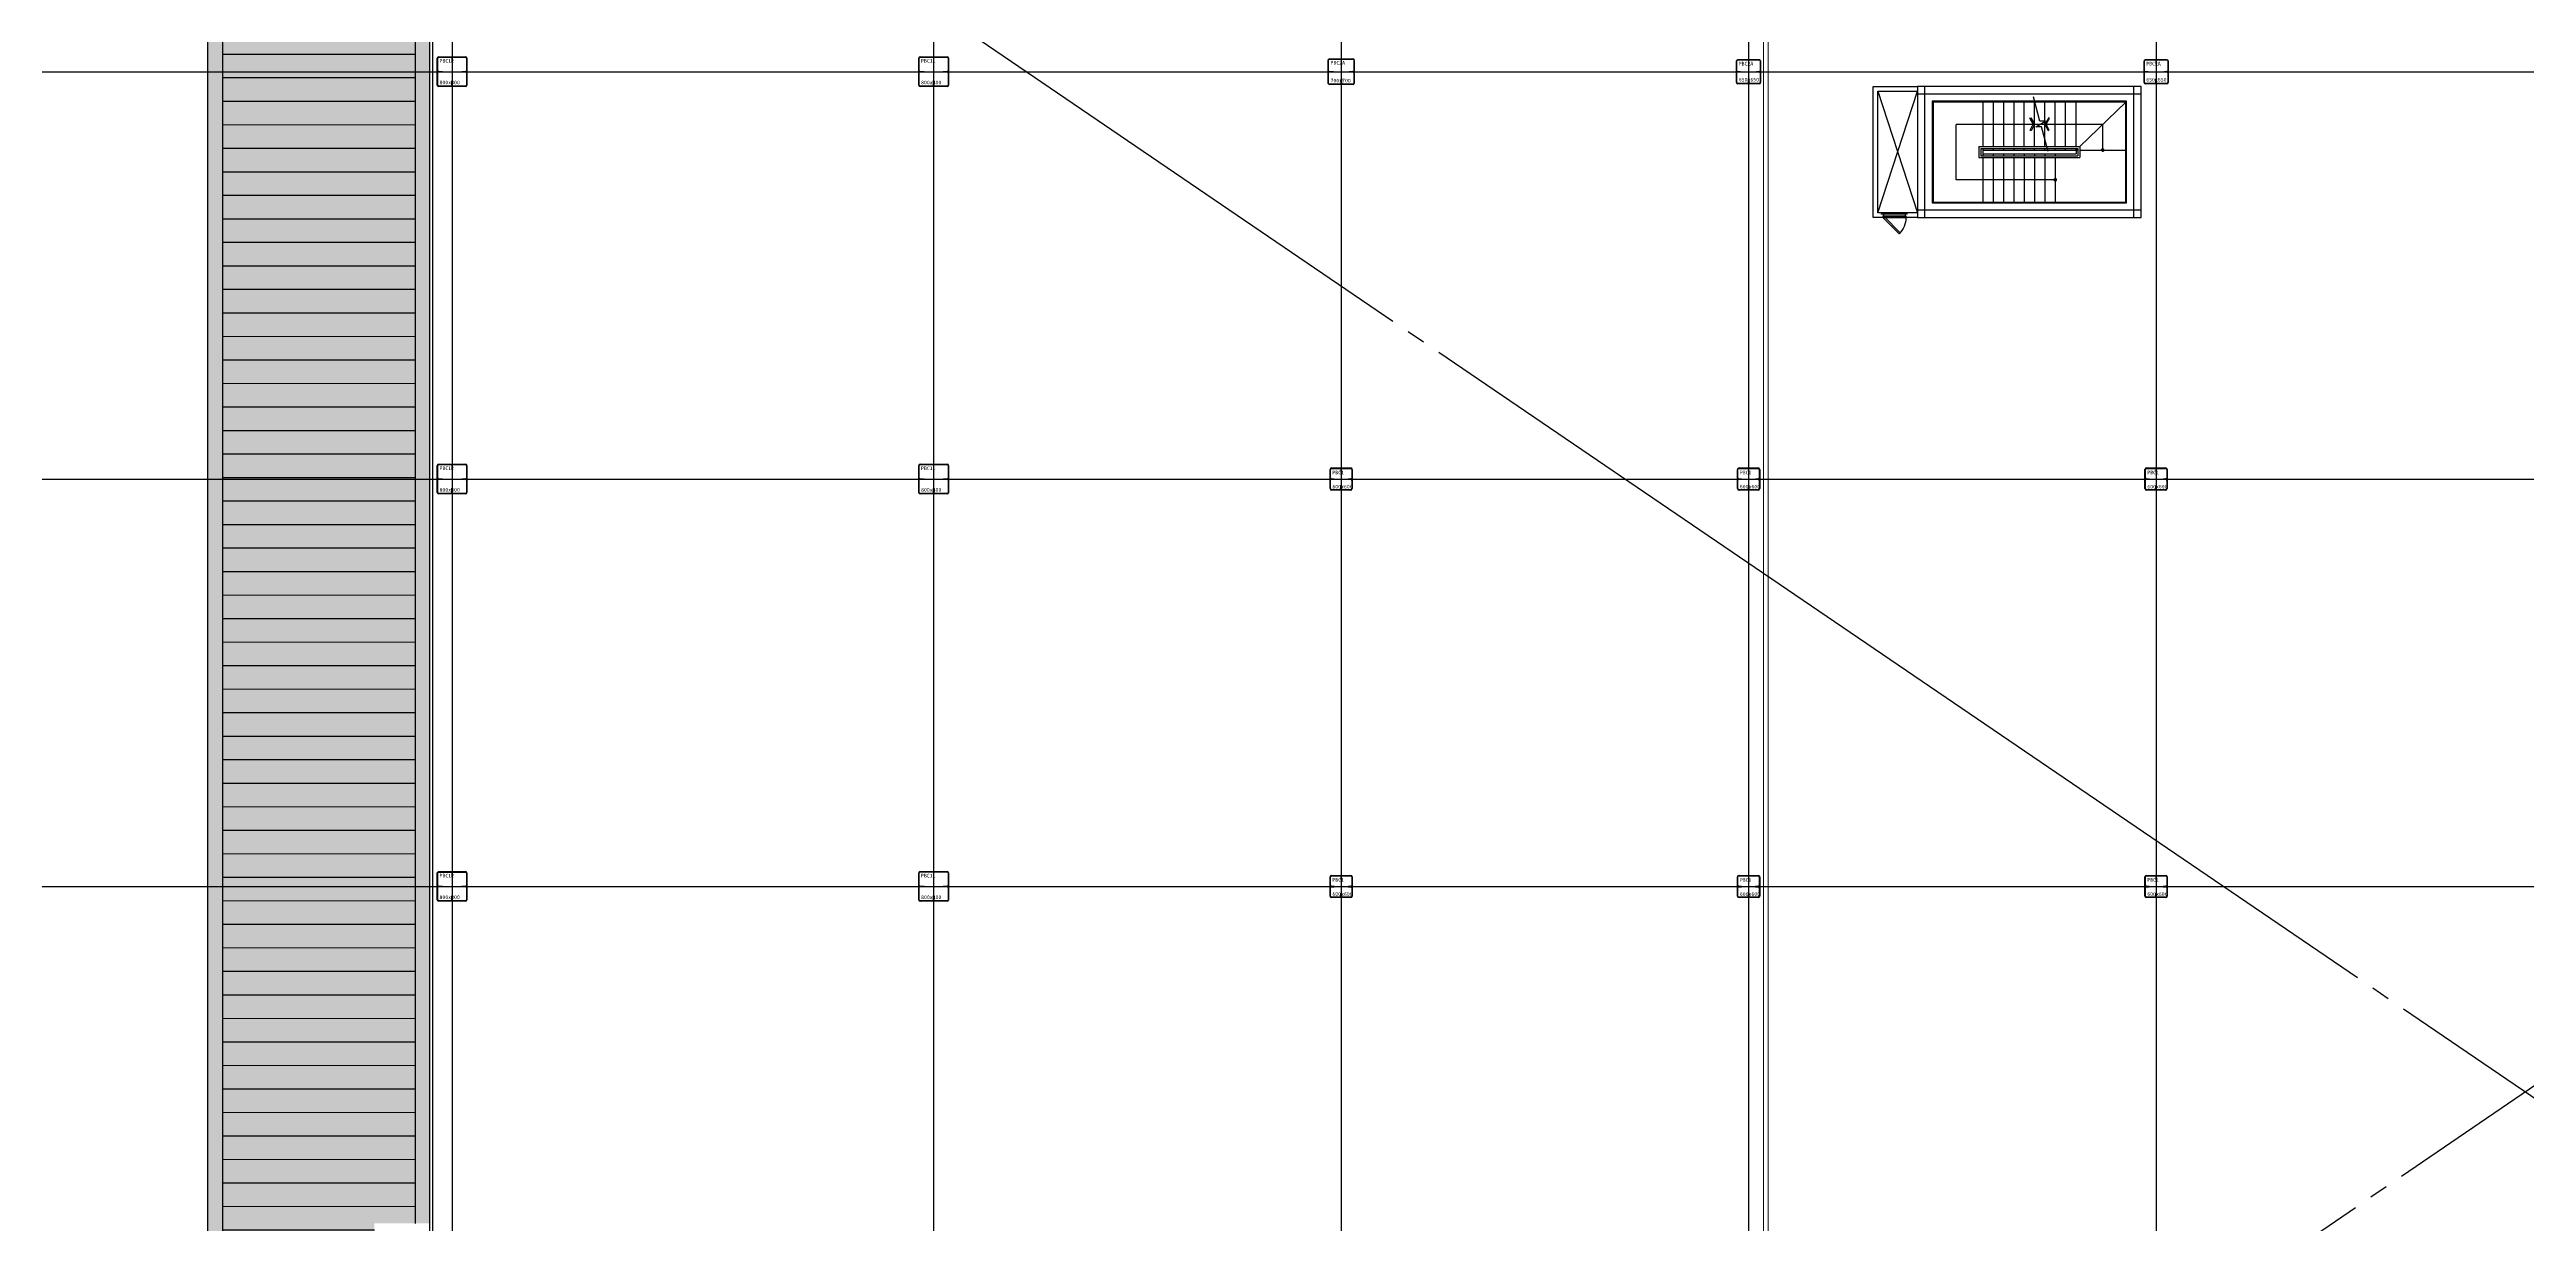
# Model space of a CAD drawing. Extents: x 152195838 to 160350639, y 364657247 to 370318102.
# Drawn here: x 158409079 to 158475947, y 365028932 to 365060630 of the extents above; entities that cross this region are included whole.
import ezdxf
from ezdxf.xclip import XClip

# ---------------------------------------------------------------- set-up
doc = ezdxf.new("R2010")
doc.units = 0
doc.header["$MEASUREMENT"] = 0
doc.linetypes.add('CEN', pattern=[63, 60, -1, 1, -1])
doc.linetypes.add('DASHED', pattern=[0.75, 0.5, -0.25])
doc.layers.get('0').update_dxf_attribs({"linetype": 'CONTINUOUS'})
doc.layers.get('Defpoints').update_dxf_attribs({"linetype": 'CONTINUOUS'})
for name, color, linetype in [('-S-foundation txt', 3, 'CONTINUOUS'), ('4A.TEC CEN', 1, 'CEN'), ('4A.TEC CEN 보조1', 14, 'CEN'), ('4A.TEC ELE 1', 7, 'CONTINUOUS'), ('4A.TEC ELE 4', 9, 'CONTINUOUS'), ('4A.TEC IND', 7, 'CONTINUOUS'), ('4A.TEC 마감선 2', 5, 'CONTINUOUS'), ('4A.TEC 벽체 1', 2, 'CONTINUOUS'), ('4A.TEC 벽체 3', 4, 'CONTINUOUS'), ('4A.TEC 벽체 4', 7, 'CONTINUOUS'), ('4A.TEC 해치 1', 9, 'CONTINUOUS'), ('main-plan$0$4A.TEC DOOR', 4, 'CONTINUOUS'), ('main-Plan$0$4A.TEC 창호 2', 4, 'CONTINUOUS'), ('P-BOX', 3, 'CONTINUOUS')]:
    doc.layers.add(name, color=color, linetype=linetype)
doc.layers.add('DEFPOINT', color=135, linetype='CONTINUOUS', plot=False)
doc.styles.add('돋움체', font='')
doc.styles.get('돋움체').set_extended_font_data('DotumChe')

# ---------------------------------------------------------------- blocks, each defined once
blk = doc.blocks.new('zw$EEDA')
at = {"layer": '4A.TEC 해치 1', "linetype": 'Continuous'}
h = blk.add_hatch(color=254, dxfattribs=at)
h.dxf.hatch_style = 1
h.paths.add_polyline_path([(6000, 0), (6000, 11000), (4500, 11000), (4500, 12500), (6000, 12500), (6000, 31700), (4500, 31700), (4500, 33200), (6000, 33200), (6000, 45000), (4500, 45000), (4500, 46500), (6000, 46500), (6000, 89200), (0, 89200), (0, 0)])
at = {"layer": '4A.TEC 해치 1'}
h = blk.add_hatch(dxfattribs=at)
h.set_pattern_fill('LINE', color=256, scale=200, angle=360)
h.set_pattern_definition([(360, (-434424.4, 2090698.2), (2e-12, 635), [])])
edge = h.paths.add_edge_path()
edge.add_line((400, 88800), (5600, 88800))
edge.add_line((5600, 88800), (5600, 46500))
edge.add_line((5600, 46500), (4500, 46500))
edge.add_line((4500, 46500), (4500, 45000))
edge.add_line((4500, 45000), (5600, 45000))
edge.add_line((5600, 45000), (5600, 33200))
edge.add_line((5600, 33200), (4500, 33200))
edge.add_line((4500, 33200), (4500, 31700))
edge.add_line((4500, 31700), (5600, 31700))
edge.add_line((5600, 31700), (5600, 12500))
edge.add_line((5600, 12500), (4500, 12500))
edge.add_line((4500, 12500), (4500, 11000))
edge.add_line((4500, 11000), (5600, 11000))
edge.add_line((5600, 11000), (5600, 400))
edge.add_line((5600, 400), (400, 400))
edge.add_line((400, 400), (400, 88600))
at = {"ltscale": 1000}
blk.add_lwpolyline([(6000, 89200), (0, 89200), (0, 0), (6000, 0)], dxfattribs=at)
at = {"layer": '4A.TEC ELE 1', "color": 8}
blk.add_line((5600, 88800), (5600, 46500), dxfattribs=at)
blk.add_lwpolyline([(6000, 88800), (400, 88800), (400, 400), (5600, 400)], dxfattribs=at)
blk = doc.blocks.new('dwg3220')
h = blk.add_hatch()
h.set_pattern_fill('ANSI37', color=253, scale=4000, angle=45, style=0)
h.set_pattern_definition([(90, (143763.5, -224403.43), (-500, 3e-14), []), (180, (143763.5, -224403.43), (-6e-14, -500), [])])
h.paths.add_polyline_path([(175475, 107628), (168277, 111740), (163617, 114401, -0.125113), (160887, 117037), (160717, 116931, -0.044026), (160093, 118172), (146103, 153405), (143474, 160024), (143474, 180350, 0.031352), (141674, 178662), (141674, 159680), (144572, 152384), (158420, 117508, 0.170076), (162625, 112664), (198212, 92338, 0.414214), (197541, 94794), (175375, 107454)])
blk = doc.blocks.new('main-Plan$0$4A.TEC 점검구 700')
at = {"layer": 'main-Plan$0$4A.TEC 창호 2', "ltscale": 1.2}
for p, q in [((-55, 0), (-645, 0)), ((-40, -100), (-660, -100)), ((-55, -50), (-645, -50))]:
    blk.add_line(p, q, dxfattribs=at)
at = {"layer": 'main-Plan$0$4A.TEC 창호 2', "flags": 128}
for points in [[(-700, -20), (-700, 0), (-645, 0), (-645, -50), (-660, -50), (-660, -100), (-700, -100), (-700, -80)], [(0, -20), (0, 0), (-55, 0), (-55, -50), (-40, -50), (-40, -100), (0, -100), (0, -80)]]:
    blk.add_lwpolyline(points, dxfattribs=at)
at = {"layer": 'main-Plan$0$4A.TEC 창호 2', "ltscale": 1.2}
blk.add_lwpolyline([(-40, -100), (-72, -68), (-510, -507), (-478, -538)], close=True, dxfattribs=at)
at = {"layer": 'main-Plan$0$4A.TEC 창호 2'}
blk.add_arc((-40, -100), 620, 180, 225, dxfattribs=at)
blk = doc.blocks.new('A$C111325cc')
at = {"layer": 'DEFPOINT'}
for p, q in [((136276, 244000), (136276, 0)), ((149276, 244000), (149276, 0)), ((160276, 244000), (160276, 0)), ((171276, 244000), (171276, 0)), ((182276, 244000), (182276, 0)), ((0, 163063), (324969, 163063)), ((0, 152063), (324969, 152063)), ((0, 141063), (324969, 141063))]:
    blk.add_line(p, q, dxfattribs=at)
blk = doc.blocks.new('PBC12(B2F~2F)')
at = {"layer": 'P-BOX'}
h = blk.add_hatch(color=3, dxfattribs=at)
h.dxf.hatch_style = 1
h.paths.add_polyline_path([(135, 495, -0.414216), (100, 530), (100, 495)])
h.paths.add_polyline_path([(900, 470), (900, 505), (865, 505, -0.414217)])
at = {"layer": 'Defpoints', "color": 1, "ltscale": 50}
for p, q in [((500, 1000), (500, 0)), ((0, 500), (1000, 500))]:
    blk.add_line(p, q, dxfattribs=at)
at = {"layer": 'P-BOX', "color": 3, "ltscale": 50}
for p, q in [((495, 890), (495, 750)), ((495, 750), (505, 750)), ((505, 750), (505, 890)), ((100, 495), (240, 495)), ((135, 505), (240, 505)), ((240, 505), (240, 495)), ((495, 110), (495, 250)), ((495, 250), (505, 250)), ((505, 250), (505, 110)), ((760, 505), (900, 505)), ((760, 505), (760, 495)), ((760, 495), (865, 495))]:
    blk.add_line(p, q, dxfattribs=at)
for points in [[(100, 135), (100, 865)], [(110, 530), (110, 865)], [(135, 900), (865, 900)], [(135, 890), (865, 890)], [(890, 865), (890, 505)], [(900, 865), (900, 135)], [(110, 135), (110, 495)], [(110, 495), (135, 495), (135, 486), (110, 486), (110, 495)], [(865, 110), (135, 110)], [(865, 100), (135, 100)], [(865, 514), (890, 514), (890, 505), (865, 505), (865, 514)], [(890, 470), (890, 135)]]:
    blk.add_lwpolyline(points, dxfattribs=at)
for centre, radius, start, end in [((135, 865), 35, 90, 180), ((135, 865), 25, 90, 180), ((865, 865), 35, 0, 90), ((865, 865), 25, 0, 90), ((135, 530), 35, 180, 270), ((135, 135), 35, 180, 270), ((135, 530), 25, 180, 270), ((135, 135), 25, 180, 270), ((865, 470), 35, 0, 90), ((865, 470), 25, 0, 90), ((865, 135), 35, 270, 0), ((865, 135), 25, 270, 0)]:
    blk.add_arc(centre, radius, start, end, dxfattribs=at)
at = {"layer": 'DEFPOINT', "style": '돋움체'}
for s, p in [('PBC12', (160, 742)), ('800x800', (160, 160))]:
    blk.add_text(s, height=100, dxfattribs=at).set_placement(p)
blk = doc.blocks.new('PBC11(B2F~1F)')
at = {"layer": 'P-BOX'}
h = blk.add_hatch(color=3, dxfattribs=at)
h.dxf.hatch_style = 1
h.paths.add_polyline_path([(100, 527), (100, 496), (132, 496, -0.414214)])
h.paths.add_polyline_path([(900, 504), (868, 504, -0.414214), (900, 473)])
h.paths.add_polyline_path([(772, 562), (885, 562), (885, 644), (772, 644)], flags=9)
h.paths.add_polyline_path([(475, 597), (526, 597), (526, 680), (475, 680)], flags=9)
at = {"layer": 'Defpoints', "color": 1, "ltscale": 50}
for p, q in [((500, 1000), (500, 0)), ((0, 500), (1000, 500))]:
    blk.add_line(p, q, dxfattribs=at)
at = {"layer": 'P-BOX', "color": 3, "ltscale": 50}
for p, q in [((496, 891), (496, 751)), ((496, 751), (504, 751)), ((504, 751), (504, 891)), ((100, 496), (240, 496)), ((132, 504), (240, 504)), ((240, 504), (240, 496)), ((496, 109), (496, 249)), ((496, 249), (504, 249)), ((504, 249), (504, 109)), ((760, 504), (900, 504)), ((760, 504), (760, 496)), ((760, 496), (868, 496))]:
    blk.add_line(p, q, dxfattribs=at)
for points in [[(100, 132), (100, 868)], [(109, 527), (109, 868)], [(132, 900), (868, 900)], [(132, 891), (868, 891)], [(891, 868), (891, 504)], [(900, 868), (900, 132)], [(109, 132), (109, 496)], [(109, 496), (134, 496), (134, 486), (109, 486), (109, 496)], [(868, 109), (132, 109)], [(868, 100), (132, 100)], [(866, 514), (891, 514), (891, 504), (866, 504), (866, 514)], [(891, 473), (891, 132)]]:
    blk.add_lwpolyline(points, dxfattribs=at)
for centre, radius, start, end in [((132, 868), 31.5, 90, 180), ((132, 868), 22.5, 90, 180), ((868, 868), 31.5, 0, 90), ((868, 868), 22.5, 0, 90), ((132, 527), 31.5, 180, 270), ((132, 132), 31.5, 180, 270), ((132, 527), 22.5, 180, 270), ((132, 132), 22.5, 180, 270), ((868, 473), 31.5, 0, 90), ((868, 473), 22.5, 0, 90), ((868, 132), 31.5, 270, 0), ((868, 132), 22.5, 270, 0)]:
    blk.add_arc(centre, radius, start, end, dxfattribs=at)
at = {"layer": 'DEFPOINT', "style": '돋움체'}
for s, p in [('PBC11', (160, 742)), ('800x800', (160, 160))]:
    blk.add_text(s, height=100, dxfattribs=at).set_placement(p)
blk = doc.blocks.new('PBC2A(B2F)')
at = {"layer": 'P-BOX'}
h = blk.add_hatch(color=3, dxfattribs=at)
h.dxf.hatch_style = 1
h.paths.add_polyline_path([(100, 477), (100, 446), (132, 446, -0.414214)])
h.paths.add_polyline_path([(800, 454), (768, 454, -0.414214), (800, 423)])
at = {"layer": 'Defpoints', "color": 1, "ltscale": 50}
for p, q in [((450, 900), (450, 0)), ((0, 450), (900, 450))]:
    blk.add_line(p, q, dxfattribs=at)
at = {"layer": 'P-BOX', "color": 3, "ltscale": 50}
for p, q in [((446, 791), (446, 651)), ((454, 651), (454, 791)), ((100, 446), (240, 446)), ((132, 454), (240, 454)), ((240, 454), (240, 446)), ((446, 651), (454, 651)), ((446, 109), (446, 249)), ((446, 249), (454, 249)), ((454, 249), (454, 109)), ((660, 454), (800, 454)), ((660, 454), (660, 446)), ((660, 446), (768, 446))]:
    blk.add_line(p, q, dxfattribs=at)
for points in [[(100, 132), (100, 768)], [(109, 477), (109, 768)], [(132, 800), (768, 800)], [(132, 791), (768, 791)], [(791, 768), (791, 454)], [(800, 768), (800, 132)], [(109, 132), (109, 446)], [(109, 446), (134, 446), (134, 436), (109, 436), (109, 446)], [(768, 109), (132, 109)], [(768, 100), (132, 100)], [(766, 464), (791, 464), (791, 454), (766, 454), (766, 464)], [(791, 423), (791, 132)]]:
    blk.add_lwpolyline(points, dxfattribs=at)
for centre, radius, start, end in [((132, 768), 31.5, 90, 180), ((132, 768), 22.5, 90, 180), ((768, 768), 31.5, 0, 90), ((768, 768), 22.5, 0, 90), ((132, 477), 31.5, 180, 270), ((132, 132), 31.5, 180, 270), ((132, 477), 22.5, 180, 270), ((132, 132), 22.5, 180, 270), ((768, 423), 31.5, 0, 90), ((768, 423), 22.5, 0, 90), ((768, 132), 31.5, 270, 0), ((768, 132), 22.5, 270, 0)]:
    blk.add_arc(centre, radius, start, end, dxfattribs=at)
at = {"layer": 'DEFPOINT', "style": '돋움체'}
for s, p in [('PBC2A', (160, 642)), ('700x700', (160, 160))]:
    blk.add_text(s, height=100, dxfattribs=at).set_placement(p)
blk = doc.blocks.new('PBC1(B1F~1F)')
at = {"layer": 'P-BOX', "ltscale": 50}
h = blk.add_hatch(color=3, dxfattribs=at)
h.dxf.hatch_style = 1
h.paths.add_polyline_path([(100, 436), (100, 394), (142, 394, -0.414214)])
h.paths.add_polyline_path([(700, 406), (658, 406, -0.414214), (700, 364)])
at = {"layer": 'Defpoints', "color": 1, "ltscale": 50}
for p, q in [((400, 800), (400, 0)), ((0, 400), (800, 400))]:
    blk.add_line(p, q, dxfattribs=at)
at = {"layer": 'P-BOX', "color": 3, "ltscale": 50}
for p, q in [((394, 688), (394, 578)), ((406, 578), (406, 688)), ((100, 394), (210, 394)), ((142, 406), (210, 406)), ((210, 406), (210, 394)), ((394, 578), (406, 578)), ((394, 112), (394, 222)), ((394, 222), (406, 222)), ((406, 222), (406, 112)), ((590, 406), (700, 406)), ((590, 406), (590, 394)), ((590, 394), (658, 394))]:
    blk.add_line(p, q, dxfattribs=at)
for points in [[(142, 700), (658, 700)], [(142, 688), (658, 688)], [(100, 142), (100, 658)], [(112, 436), (112, 658)], [(112, 142), (112, 394)], [(112, 394), (137, 394), (137, 385), (112, 385), (112, 394)], [(658, 112), (142, 112)], [(658, 100), (142, 100)], [(663, 415), (688, 415), (688, 406), (663, 406), (663, 415)], [(688, 658), (688, 406)], [(688, 364), (688, 142)], [(700, 658), (700, 142)]]:
    blk.add_lwpolyline(points, dxfattribs=at)
for centre, radius, start, end in [((142, 658), 42, 90, 180), ((142, 658), 30, 90, 180), ((658, 658), 42, 0, 90), ((658, 658), 30, 0, 90), ((142, 436), 42, 180, 270), ((142, 142), 42, 180, 270), ((142, 436), 30, 180, 270), ((142, 142), 30, 180, 270), ((658, 364), 42, 0, 90), ((658, 364), 30, 0, 90), ((658, 142), 42, 270, 0), ((658, 142), 30, 270, 0)]:
    blk.add_arc(centre, radius, start, end, dxfattribs=at)
at = {"layer": 'DEFPOINT', "style": '돋움체'}
for s, p in [('600x600', (163, 146)), ('PBC1', (164, 527))]:
    blk.add_text(s, height=100, dxfattribs=at).set_placement(p)
blk = doc.blocks.new('PBC2A(B1F~1F)')
at = {"layer": 'P-BOX'}
h = blk.add_hatch(color=256, dxfattribs=at)
h.dxf.hatch_style = 1
h.paths.add_polyline_path([(132, 420, -0.414214), (100, 452), (100, 420)])
h = blk.add_hatch(color=256, dxfattribs=at)
h.dxf.hatch_style = 1
h.paths.add_polyline_path([(750, 430), (718, 430, -0.414214), (750, 398)])
at = {"layer": 'Defpoints', "color": 1, "ltscale": 50}
for p, q in [((425, 850), (425, 0)), ((0, 425), (850, 425))]:
    blk.add_line(p, q, dxfattribs=at)
at = {"layer": 'P-BOX', "color": 3, "ltscale": 50}
for p, q in [((420, 741), (420, 631)), ((430, 631), (430, 741)), ((100, 420), (210, 420)), ((132, 430), (210, 430)), ((210, 430), (210, 420)), ((420, 631), (430, 631)), ((420, 109), (420, 219)), ((420, 219), (430, 219)), ((430, 219), (430, 109)), ((640, 430), (750, 430)), ((640, 430), (640, 420)), ((640, 420), (718, 420))]:
    blk.add_line(p, q, dxfattribs=at)
for points in [[(100, 132), (100, 718)], [(109, 452), (109, 718)], [(132, 750), (718, 750)], [(132, 741), (718, 741)], [(741, 718), (741, 430)], [(750, 718), (750, 132)], [(109, 132), (109, 420)], [(109, 420), (134, 420), (134, 412), (109, 412), (109, 420)], [(718, 109), (132, 109)], [(718, 100), (132, 100)], [(716, 438), (741, 438), (741, 430), (716, 430), (716, 438)], [(741, 398), (741, 132)]]:
    blk.add_lwpolyline(points, dxfattribs=at)
for centre, radius, start, end in [((132, 718), 31.5, 90, 180), ((132, 718), 22.5, 90, 180), ((718, 718), 31.5, 0, 90), ((718, 718), 22.5, 0, 90), ((132, 452), 31.5, 180, 270), ((132, 132), 31.5, 180, 270), ((132, 452), 22.5, 180, 270), ((132, 132), 22.5, 180, 270), ((718, 398), 31.5, 0, 90), ((718, 398), 22.5, 0, 90), ((718, 132), 31.5, 270, 0), ((718, 132), 22.5, 270, 0)]:
    blk.add_arc(centre, radius, start, end, dxfattribs=at)
at = {"layer": 'DEFPOINT', "style": '돋움체'}
for s, p in [('PBC2A', (160, 592)), ('650x650', (160, 160))]:
    blk.add_text(s, height=100, dxfattribs=at).set_placement(p)
blk = doc.blocks.new('B1F~1FCOL')
at = {"layer": '-S-foundation txt', "linetype": 'DASHED'}
for name, p in [('PBC12(B2F~2F)', (0, 77000)), ('PBC11(B2F~1F)', (13000, 77000)), ('PBC2A(B2F)', (24054, 77050)), ('PBC12(B2F~2F)', (0, 66000)), ('PBC11(B2F~1F)', (13000, 66000)), ('PBC12(B2F~2F)', (0, 55000)), ('PBC11(B2F~1F)', (13000, 55000))]:
    blk.add_blockref(name, p, dxfattribs=at)
at = {"layer": 'P-BOX', "linetype": 'DASHED'}
for name, p in [('PBC2A(B1F~1F)', (35075, 77075)), ('PBC2A(B1F~1F)', (46075, 77075)), ('PBC1(B1F~1F)', (24100, 66100)), ('PBC1(B1F~1F)', (35100, 66100)), ('PBC1(B1F~1F)', (46100, 66100)), ('PBC1(B1F~1F)', (24100, 55100)), ('PBC1(B1F~1F)', (35100, 55100)), ('PBC1(B1F~1F)', (46100, 55100))]:
    blk.add_blockref(name, p, dxfattribs=at)

msp = doc.modelspace()

# ---------------------------------------------------------------- linework, layer by layer
at = {"layer": '4A.TEC CEN', "color": 8, "ltscale": 500}
for p, q in [((158420547.0046, 364994681.8958), (158531097.0046, 365070181.8958)), ((158420547.0046, 365070181.8958), (158531447.0046, 364994681.8958))]:
    msp.add_line(p, q, dxfattribs=at)
at = {"layer": '4A.TEC CEN 보조1'}
for p, q in [((158459507.0046, 365059431.8958), (158465547.0046, 365059431.8958)), ((158459707.0046, 365056091.8958), (158459707.0046, 365059631.8958)), ((158465347.0046, 365056091.8958), (158465347.0046, 365059631.8958)), ((158465547.0046, 365056291.8958), (158459507.0046, 365056291.8958))]:
    msp.add_line(p, q, dxfattribs=at)
at = {"layer": '4A.TEC ELE 4', "color": 8, "ltscale": 0.3}
for p, q in [((158461267.0046, 365059211.8958), (158461267.0046, 365058011.8958)), ((158461547.0046, 365059211.8958), (158461547.0046, 365058011.8958)), ((158461547.0046, 365059211.8958), (158461547.0046, 365058011.8958)), ((158461827.0046, 365059211.8958), (158461827.0046, 365058011.8958)), ((158462387.0046, 365058011.8958), (158462387.0046, 365059211.8958)), ((158462667.0046, 365058011.8958), (158462667.0046, 365059211.8958)), ((158462947.0046, 365058011.8958), (158462947.0046, 365059211.8958)), ((158463227.0046, 365058011.8958), (158463227.0046, 365059211.8958)), ((158463507.0046, 365058011.8958), (158463507.0046, 365059211.8958)), ((158463787.0046, 365058011.8958), (158463787.0046, 365059211.8958)), ((158463887.0046, 365058008.9107), (158465127.0046, 365059211.8958)), ((158461167.0046, 365058011.8958), (158461167.0046, 365057711.8958)), ((158461167.0046, 365058011.8958), (158463887.0046, 365058011.8958)), ((158461217.0046, 365057961.8958), (158461217.0046, 365057761.8958)), ((158461217.0046, 365057961.8958), (158463837.0046, 365057961.8958)), ((158461217.0046, 365057761.8958), (158463837.0046, 365057761.8958)), ((158461267.0046, 365057961.8958), (158461267.0046, 365057911.8958)), ((158461267.0046, 365057961.8958), (158461267.0046, 365057761.8958)), ((158461267.0046, 365057911.8958), (158463837.0046, 365057911.8958)), ((158461267.0046, 365057811.8958), (158463787.0046, 365057811.8958)), ((158461267.0046, 365057811.8958), (158461267.0046, 365057761.8958)), ((158461547.0046, 365057961.8958), (158461547.0046, 365057911.8958)), ((158461547.0046, 365057961.8958), (158461547.0046, 365057911.8958)), ((158461547.0046, 365057811.8958), (158461547.0046, 365057761.8958)), ((158461547.0046, 365057811.8958), (158461547.0046, 365057761.8958)), ((158461827.0046, 365057961.8958), (158461827.0046, 365057911.8958)), ((158461827.0046, 365057811.8958), (158461827.0046, 365057761.8958)), ((158462947.0046, 365057811.8958), (158462947.0046, 365057761.8958)), ((158463227.0046, 365057811.8958), (158463227.0046, 365057761.8958)), ((158463787.0046, 365057911.8958), (158463837.0046, 365057960.4033)), ((158463787.0046, 365057911.8958), (158463787.0046, 365057811.8958)), ((158463837.0046, 365057961.8958), (158463837.0046, 365057761.8958)), ((158463887.0046, 365058011.8958), (158463887.0046, 365057711.8958)), ((158463887.0046, 365057911.8958), (158465127.0046, 365057911.8958)), ((158461167.0046, 365057711.8958), (158463887.0046, 365057711.8958)), ((158461267.0046, 365057711.8958), (158461267.0046, 365056511.8958)), ((158461547.0046, 365057711.8958), (158461547.0046, 365056511.8958)), ((158461547.0046, 365057711.8958), (158461547.0046, 365056511.8958)), ((158461827.0046, 365057711.8958), (158461827.0046, 365056511.8958)), ((158462107.0046, 365057711.8958), (158462107.0046, 365056511.8958)), ((158462387.0046, 365057711.8958), (158462387.0046, 365056511.8958)), ((158462667.0046, 365057711.8958), (158462667.0046, 365056511.8958)), ((158462947.0046, 365057711.8958), (158462947.0046, 365056511.8958)), ((158463227.0046, 365057711.8958), (158463227.0046, 365056511.8958))]:
    msp.add_line(p, q, dxfattribs=at)
at = {"layer": '4A.TEC ELE 4', "color": 8}
for p, q in [((158462107.0046, 365059211.8958), (158462107.0046, 365058011.8958)), ((158462387.0046, 365057911.8958), (158462387.0046, 365057961.8958)), ((158462387.0046, 365057811.8958), (158462387.0046, 365057761.8958))]:
    msp.add_line(p, q, dxfattribs=at)
at = {"layer": '4A.TEC ELE 4', "color": 8, "ltscale": 0.02}
for p, q in [((158462107.0046, 365057961.8958), (158462107.0046, 365057911.8958)), ((158462107.0046, 365057811.8958), (158462107.0046, 365057761.8958))]:
    msp.add_line(p, q, dxfattribs=at)
at = {"layer": '4A.TEC ELE 4', "color": 8, "ltscale": 0.2}
for p, q in [((158462667.0046, 365057911.8958), (158462667.0046, 365057961.8958)), ((158462667.0046, 365057811.8958), (158462667.0046, 365057761.8958)), ((158462947.0046, 365057911.8958), (158462947.0046, 365057961.8958)), ((158463227.0046, 365057911.8958), (158463227.0046, 365057961.8958)), ((158463507.0046, 365057911.8958), (158463507.0046, 365057961.8958)), ((158463787.0046, 365057911.8958), (158463787.0046, 365057961.8958))]:
    msp.add_line(p, q, dxfattribs=at)
at = {"layer": '4A.TEC ELE 4', "color": 8, "ltscale": 0.3}
msp.add_lwpolyline([(158463031.0206, 365057877.2233), (158462853.192, 365058540.8888), (158462697.9005, 365058540.8888), (158462966.8732, 365058696.1802), (158462811.5817, 365058696.1802), (158462634.4394, 365059357.2844)], dxfattribs=at)
at = {"layer": '4A.TEC IND', "color": 8}
for p, q in [((158464507.0046, 365058609.3964), (158460547.0046, 365058609.393)), ((158460547.0049, 365057112.6895), (158460547.0046, 365058609.393)), ((158464507.0046, 365057911.8958), (158464507.0046, 365058604.981)), ((158463237.0049, 365057110.9884), (158460547.0049, 365057112.6895))]:
    msp.add_line(p, q, dxfattribs=at)
for points in [[(158462576.8068, 365058437.2844), (158462552.0276, 365058451.5906), (158462633.9656, 365058611.897), (158462541.0647, 365058772.8062), (158462565.8439, 365058787.1125), (158462667.0046, 365058611.897)], [(158463038.6464, 365058439.7856), (158463063.4256, 365058454.0919), (158462981.4876, 365058614.3983), (158463074.3885, 365058775.3074), (158463049.6093, 365058789.6137), (158462948.4487, 365058614.3983)]]:
    msp.add_lwpolyline(points, close=True, dxfattribs=at)
at = {"layer": '4A.TEC IND', "const_width": 50}
for points in [[(158464482.0042, 365057916.103, -1), (158464532.0042, 365057916.103, -1)], [(158463202.0046, 365057112.6919, -1), (158463252.0046, 365057112.6919, -1)]]:
    msp.add_lwpolyline(points, format="xyb", close=True, dxfattribs=at)
at = {"layer": '4A.TEC 마감선 2'}
for p, q in [((158465127.0046, 365059211.8958), (158459927.0046, 365059211.8958)), ((158459927.0046, 365059211.8958), (158459927.0046, 365056511.8958)), ((158465127.0046, 365056511.8958), (158465127.0046, 365059211.8958)), ((158459927.0046, 365056511.8958), (158465127.0046, 365056511.8958))]:
    msp.add_line(p, q, dxfattribs=at)
at = {"layer": '4A.TEC 벽체 1'}
for p, q in [((158465547.0046, 365059631.8958), (158459507.0046, 365059631.8958)), ((158459507.0046, 365059631.8958), (158459507.0046, 365056091.8958)), ((158465147.0046, 365059231.8958), (158459907.0046, 365059231.8958)), ((158459907.0046, 365059231.8958), (158459907.0046, 365056491.8958)), ((158465147.0046, 365056491.8958), (158465147.0046, 365059231.8958)), ((158465547.0046, 365056091.8958), (158465547.0046, 365059631.8958)), ((158459907.0046, 365056491.8958), (158465147.0046, 365056491.8958)), ((158459507.0046, 365056091.8958), (158465547.0046, 365056091.8958))]:
    msp.add_line(p, q, dxfattribs=at)
at = {"layer": '4A.TEC 벽체 3'}
for points in [[(158532547.0046, 364982431.8958), (158419347.0046, 364982431.8958), (158419347.0046, 365071031.8958)], [(158531647.0046, 364982506.8958), (158419422.0046, 364982506.8958), (158419422.0046, 365071031.8958)]]:
    msp.add_lwpolyline(points, dxfattribs=at)
at = {"layer": '4A.TEC 벽체 3', "flags": 128}
for points in [[(158459507.0046, 365056091.8958), (158458307.0046, 365056091.8958), (158458307.0046, 365059631.8958), (158459507.0046, 365059631.8958)], [(158459507.0046, 365056216.8958), (158458432.0046, 365056216.8958), (158458432.0046, 365059506.8958), (158459507.0046, 365059506.8958)]]:
    msp.add_lwpolyline(points, dxfattribs=at)
at = {"layer": '4A.TEC 벽체 4', "color": 251, "lineweight": 0, "ltscale": 15}
for p, q in [((158455347.0046, 365070631.8958), (158455347.0046, 365004631.8958)), ((158455472.0046, 365070531.8958), (158455472.0046, 365004631.8958))]:
    msp.add_line(p, q, dxfattribs=at)
at = {"layer": '4A.TEC 해치 1'}
for p, q in [((158458432.0046, 365056216.8958), (158459507.0046, 365059506.8958)), ((158458432.0046, 365059506.8958), (158459507.0046, 365056216.8958))]:
    msp.add_line(p, q, dxfattribs=at)

# ---------------------------------------------------------------- block references
ref = msp.add_blockref('dwg3220', (158226294.1963, 364870692.3902))
XClip(ref).set_block_clipping_path([(73539.6965255737, 26276.3403887749), (382345.1829254925, 254113.1821119785)])
msp.add_blockref('zw$EEDA', (158413347.0046, 364982431.8958))
at = {"layer": 'DEFPOINT'}
msp.add_blockref('A$C111325cc', (158283670.7413, 364896968.7328), dxfattribs=at)
at = {"layer": 'main-plan$0$4A.TEC DOOR', "xscale": -1}
msp.add_blockref('main-Plan$0$4A.TEC 점검구 700', (158458532.0046, 365056191.8958), dxfattribs=at)
at = {"layer": 'P-BOX', "linetype": 'DASHED'}
msp.add_blockref('B1F~1FCOL', (158419447.0046, 364982531.8958), dxfattribs=at)

doc.saveas('drawing.dxf')
